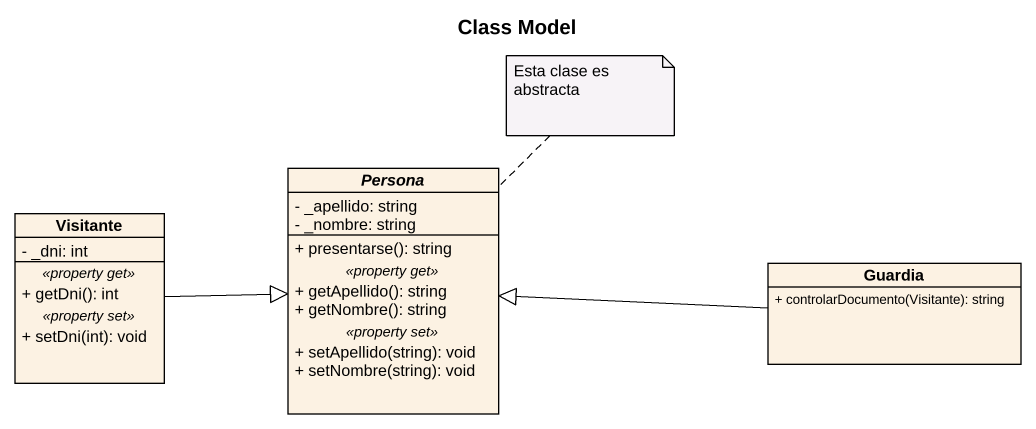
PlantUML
@startuml
title Class Model
hide circle
hide empty members
skinparam classAttributeIconSize 0
class Visitante {
  - _dni: int
  .. <<property get>> ..
  + getDni(): int
  .. <<property set>> ..
  + setDni(int): void
}
abstract class Persona {
  - _apellido: string
  - _nombre: string
  --
  + presentarse(): string
  .. <<property get>> ..
  + getApellido(): string
  + getNombre(): string
  .. <<property set>> ..
  + setApellido(string): void
  + setNombre(string): void
}
class Guardia {
  + controlarDocumento(Visitante): string
}
Visitante -right-|> Persona
Guardia -left-|> Persona
note top of Persona : Esta clase es abstracta
@enduml
